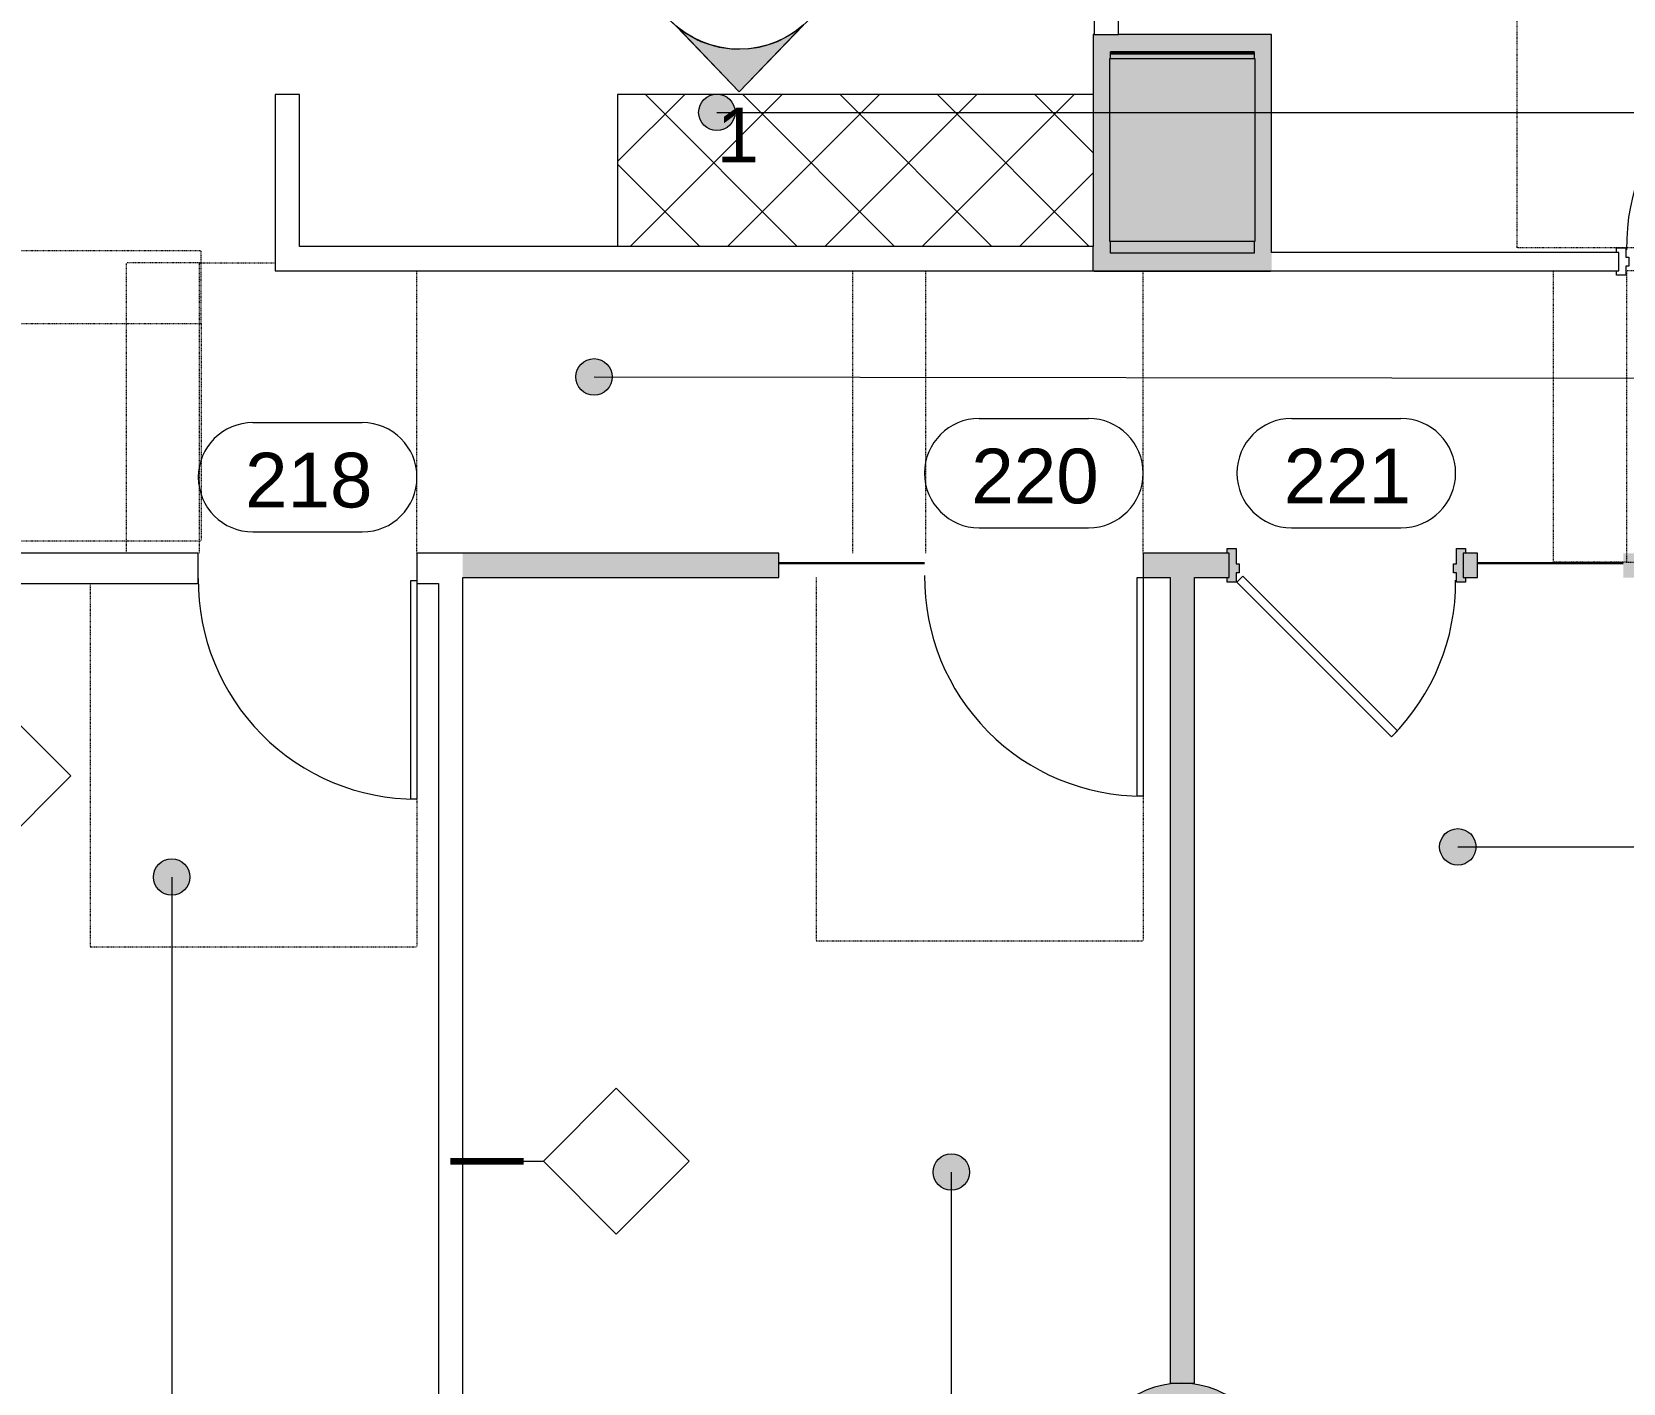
# Model space of a CAD drawing. Header units: inches. Extents: x 842 to 2283, y -57 to 1824.
# Drawn here: x 1819 to 2081, y 98 to 320.4 of the extents above; entities that cross this region are included whole.
import ezdxf

# ---------------------------------------------------------------- set-up
doc = ezdxf.new("R2010")
doc.units = ezdxf.units.IN
doc.header["$MEASUREMENT"] = 0
doc.linetypes.add('Dash 1_32_', pattern=[0.0625, 0.03125, -0.03125])
doc.linetypes.add('MN - Dash 1_32_', pattern=[0.0625, 0.03125, -0.03125])
for name, color, linetype, lineweight in [('A-AREA-IDEN', 2, 'Continuous', 9), ('A-DOOR', 31, 'Continuous', 13), ('A-DOOR-IDEN', 31, 'Continuous', 9), ('A-GENM', 13, 'Dash 1_32_', 9), ('A-GLAZ', 151, 'Continuous', 13), ('A-WALL', 113, 'Continuous', 9), ('A-WALL-IDEN', 211, 'Continuous', 9), ('A-WALL-PATT', 111, 'Continuous', 13), ('G-ANNO-SYMB', 111, 'Continuous', 9), ('I-WALL', 2, 'Continuous', 13), ('Orbis - Background_dwg', 8, 'Continuous', 9), ('Orbis_BB$0$A-Wall-Exst', 7, 'Continuous', 9), ('Orbis_BB$0$TI_Grid_E957150$0$S-02-COLS-CONC', 50, 'Continuous', 50), ('Orbis_BB$0$TI_Grid_E957150$0$S-04-COLS-CONC', 50, 'Continuous', 50), ('Orbis_BB$0$TI_Grid_E957150$0$S-05-COLS-CONC', 50, 'Continuous', 50), ('Orbis_BB$0$TI_Grid_E957150$0$S-06-COLS-CONC', 50, 'Continuous', 50), ('Orbis_BB$0$TI_Grid_E957150$0$S-07-COLS-CONC', 50, 'Continuous', 50), ('Orbis_BB$0$TI_Grid_E957150$0$S-08-COLS-CONC', 50, 'Continuous', 50), ('Orbis_BB$0$TI_Grid_E957150$0$S-09-COLS-CONC', 50, 'Continuous', 50), ('Orbis_BB$0$TI_Grid_E957150$0$S-11-COLS-CONC', 50, 'Continuous', 50), ('Orbis_BB$0$TI_Grid_E957150$0$S-12-COLS-CONC', 50, 'Continuous', 50), ('Orbis_BB$0$TI_Grid_E957150$0$S-P1-COLS-CONC', 50, 'Continuous', 50), ('Orbis_BB$0$TI_Grid_E957150$0$S-P4-COLS-CONC', 50, 'Continuous', 50), ('Q-CASE', 31, 'Continuous', 13), ('S-COLS', 52, 'Continuous', 13)]:
    doc.layers.add(name, color=color, linetype=linetype, lineweight=lineweight)
doc.styles.add('Swis721 Lt BT', font='swissl.ttf', dxfattribs={"height": 9})

# ---------------------------------------------------------------- blocks, each defined once
blk = doc.blocks.new('Concrete-Rectangular-Column - 24 x 30-6914152-Level XX  CONSTRUCTION')
at = {"layer": 'S-COLS', "lineweight": 9}
blk.add_hatch(color=7, dxfattribs=at).paths.add_polyline_path([(12, -15), (12, 15), (-12, 15), (-12, -15)], flags=0)
at = {"layer": 'S-COLS', "color": 8, "lineweight": 20}
for p, q in [((12, 15), (-12, 15)), ((-12, 15), (-12, -15)), ((12, -15), (12, 15)), ((-12, -15), (12, -15))]:
    blk.add_line(p, q, dxfattribs=at)
blk = doc.blocks.new('Concrete-Round-Column - 30_-6914671-Level XX  CONSTRUCTION')
at = {"layer": 'S-COLS', "lineweight": 9}
blk.add_hatch(color=7, dxfattribs=at).paths.add_polyline_path([(0, -15), (2.62, -14.77), (5.13, -14.1), (7.5, -12.99), (9.64, -11.49), (11.49, -9.64), (12.99, -7.5), (14.1, -5.13), (14.77, -2.6), (15, 0), (14.77, 2.6), (14.1, 5.13), (12.99, 7.5), (11.49, 9.64), (9.64, 11.49), (7.49, 13), (5.13, 14.1), (2.6, 14.77), (-0.01, 15), (-2.6, 14.77), (-5.13, 14.1), (-7.5, 12.99), (-9.64, 11.49), (-11.49, 9.64), (-12.99, 7.5), (-14.1, 5.13), (-14.77, 2.6), (-15, 0), (-14.77, -2.6), (-14.1, -5.13), (-12.99, -7.5), (-11.49, -9.64), (-9.64, -11.49), (-7.5, -12.99), (-5.13, -14.1), (-2.38, -14.79)], flags=0)
at = {"layer": 'S-COLS', "color": 8, "lineweight": 20}
for start, end in [(360, 180), (180, 360)]:
    blk.add_arc((0, 0), 15, start, end, dxfattribs=at)
blk = doc.blocks.new('Door - Glass Single - Full Rail - Short Handle-7263213-Level XX  CONSTRUCTION')
at = {"layer": 'A-DOOR', "lineweight": 20}
for p, q in [((17, -2), (18, -2)), ((17, -38), (17, -2)), ((18, -2), (18, -38)), ((18, -38), (17, -38))]:
    blk.add_line(p, q, dxfattribs=at)
at = {"layer": 'A-DOOR', "lineweight": 9}
blk.add_arc((18, -2), 36, 179.5, 270, dxfattribs=at)
at = {"layer": 'A-GENM'}
for p, q in [((-17.81, 49.31), (-29.81, 49.31)), ((-29.81, 1.5), (-29.81, 49.31)), ((-17.81, 49.31), (18, 49.31)), ((-17.81, 1.5), (-17.81, 49.31)), ((18, 1.5), (18, 49.31)), ((17.97, 1.5), (18, 1.5)), ((-35.81, -1.5), (-35.81, -61.31)), ((17.97, -1.5), (18, -1.5)), ((18, -1.5), (18, -61.31)), ((-35.81, -61.31), (18, -61.31))]:
    blk.add_line(p, q, dxfattribs=at)
blk = doc.blocks.new('Door - Single - Solid Door-7325350-Level XX  CONSTRUCTION')
at = {"layer": 'A-DOOR'}
h = blk.add_hatch(color=250, dxfattribs=at)
h.paths.add_polyline_path([(-15.63, -2.84), (-14.13, -2.84), (-14.13, -1.34), (-13.63, -1.34), (-13.63, 0.16), (-14.13, 0.16), (-14.13, 2.66), (-15.63, 2.66), (-15.63, 1.91), (-15.26, 1.91), (-15.26, -2.09), (-15.63, -2.09)], flags=0)
h.paths.add_polyline_path([(23.62, -2.84), (23.62, -2.09), (23.24, -2.09), (23.24, 1.91), (23.62, 1.91), (23.62, 2.66), (22.12, 2.66), (22.12, 0.16), (21.62, 0.16), (21.62, -1.34), (22.12, -1.34), (22.12, -2.84), (23.24, -2.84)], flags=0)
at = {"layer": 'A-DOOR', "color": 8, "lineweight": 20}
for p, q in [((-15.63, 2.66), (-14.13, 2.66)), ((-15.63, 1.91), (-15.63, 2.66)), ((-14.13, 2.66), (-14.13, 0.16)), ((22.12, 2.66), (23.62, 2.66)), ((22.12, 0.16), (22.12, 2.66)), ((23.62, 2.66), (23.62, 1.91)), ((-14.13, 0.16), (-13.63, 0.16)), ((-13.63, 0.16), (-13.63, -1.34)), ((21.62, 0.16), (22.12, 0.16)), ((21.62, -1.34), (21.62, 0.16)), ((-15.63, -2.84), (-15.63, -2.09)), ((-14.13, -1.34), (-14.13, -2.84)), ((-13.63, -1.34), (-14.13, -1.34)), ((-13.03, -1.87), (-14.01, -2.84)), ((12.42, -27.32), (-13.03, -1.87)), ((22.12, -1.34), (21.62, -1.34)), ((22.12, -2.84), (22.12, -1.34)), ((23.62, -2.09), (23.62, -2.84)), ((-14.13, -2.84), (-15.63, -2.84)), ((-14.01, -2.84), (11.45, -28.29)), ((23.62, -2.84), (22.12, -2.84)), ((11.45, -28.29), (12.42, -27.32))]:
    blk.add_line(p, q, dxfattribs=at)
at = {"layer": 'A-DOOR', "lineweight": 9}
blk.add_arc((-14.01, -2.84), 36, 315, 0.5, dxfattribs=at)
blk = doc.blocks.new('Door - Glass Single - Full Rail - Short Handle-7276038-Level XX  CONSTRUCTION')
at = {"layer": 'A-DOOR', "lineweight": 20}
for p, q in [((17, -2), (18, -2)), ((17, -38), (17, -2)), ((18, -2.5), (18, -38)), ((18, -38), (17, -38))]:
    blk.add_line(p, q, dxfattribs=at)
at = {"layer": 'A-DOOR', "lineweight": 9}
blk.add_arc((18, -2), 36, 179.5, 270, dxfattribs=at)
at = {"layer": 'A-GENM'}
for p, q in [((-17.81, 50.31), (-29.81, 50.31)), ((-29.81, 2.5), (-29.81, 50.31)), ((-17.81, 50.31), (-5.32, 50.31)), ((-17.81, 2.5), (-17.81, 50.31)), ((18, 2.5), (18, 49)), ((17.97, 2.5), (18, 2.5)), ((-35.81, -2.5), (-35.81, -62.31)), ((17.97, -2.5), (18, -2.5)), ((18, -2.5), (18, -62.31)), ((-35.81, -62.31), (18, -62.31))]:
    blk.add_line(p, q, dxfattribs=at)
blk = doc.blocks.new('Door - Glass Single - Full Rail - Short Handle-7277379-Level XX  CONSTRUCTION')
at = {"layer": 'A-DOOR', "lineweight": 20}
for p, q in [((17, -2), (18, -2)), ((17, -38), (17, -2)), ((18, -2), (18, -38)), ((18, -38), (17, -38))]:
    blk.add_line(p, q, dxfattribs=at)
at = {"layer": 'A-DOOR', "lineweight": 9}
blk.add_arc((18, -2), 36, 179.5, 270, dxfattribs=at)
at = {"layer": 'A-GENM'}
for p, q in [((-29.81, 2), (-29.81, 48.5)), ((-17.81, 2), (-17.81, 48.5)), ((18, 2), (18, 48.5)), ((17.97, 2), (18, 2)), ((-35.81, -2), (-35.81, -61.81)), ((17.97, -2), (18, -2)), ((18, -2), (18, -61.81)), ((-35.81, -61.81), (18, -61.81))]:
    blk.add_line(p, q, dxfattribs=at)
blk = doc.blocks.new('Frameless opening with glazing - 24_ x 84_-7276195-Level XX  CONSTRUCTION')
at = {"layer": 'A-GLAZ', "lineweight": 30}
blk.add_line((-13.5, -0.375), (10.5, -0.375), dxfattribs=at)
blk = doc.blocks.new('C-Counter Top - ADJ HEIGHT-7313565-Level XX  CONSTRUCTION')
at = {"layer": 'Q-CASE', "lineweight": 9}
h = blk.add_hatch(dxfattribs=at)
h.set_pattern_fill('FP2_4', color=256, style=0, pattern_type=2)
h.set_pattern_definition([(45, (-1962.701, -310.093), (-8.01223, 8.01223), []), (135, (-1962.701, -310.093), (-8.01223, -8.01223), [])])
h.paths.add_polyline_path([(-20.97, -25), (30.99, -25), (30.99, 0), (-47.26, 0), (-47.26, -25)], flags=0)
for p, q in [((30.99, 0), (-47.26, 0)), ((-47.26, 0), (-47.26, -25))]:
    blk.add_line(p, q, dxfattribs=at)
blk = doc.blocks.new('Door - Single - Solid Door-6976162-Level XX  CONSTRUCTION')
at = {"layer": 'A-DOOR', "linetype": 'MN - Dash 1_32_', "lineweight": 9}
for p, q in [((21.99, 49.41), (-14.01, 49.41)), ((-14.01, 49.41), (-14.01, 1.41)), ((21.99, 49.41), (33.99, 49.41)), ((21.99, 1.41), (21.99, 49.41)), ((33.99, 49.41), (33.99, 1.41)), ((-14.01, 1.41), (21.99, 1.41)), ((-14.01, -61.59), (-14.01, -2.34)), ((-14.01, -2.34), (39.99, -2.34)), ((39.99, -2.34), (39.99, -61.59)), ((39.99, -61.59), (-14.01, -61.59))]:
    blk.add_line(p, q, dxfattribs=at)
at = {"layer": 'A-DOOR', "lineweight": 9}
for p, q in [((-15.63, 2.16), (-14.13, 2.16)), ((-15.63, 1.41), (-15.63, 2.16)), ((-14.13, 2.16), (-14.13, 0.66)), ((-14.13, 0.66), (-13.63, 0.66)), ((-13.63, 0.66), (-13.63, -0.84)), ((21.62, 0.66), (22.12, 0.66)), ((21.62, -0.84), (21.62, 0.66)), ((22.12, 2.16), (23.62, 2.16)), ((22.12, 0.66), (22.12, 2.16)), ((23.62, 2.16), (23.62, 1.41)), ((-15.63, -2.34), (-15.63, -1.59)), ((-14.13, -2.34), (-15.63, -2.34)), ((-14.13, -0.84), (-14.13, -2.34)), ((-13.63, -0.84), (-14.13, -0.84)), ((22.12, -0.84), (21.62, -0.84)), ((22.12, -2.34), (22.12, -0.84)), ((23.62, -2.34), (22.12, -2.34)), ((23.62, -1.59), (23.62, -2.34))]:
    blk.add_line(p, q, dxfattribs=at)
at = {"layer": 'A-DOOR'}
for p, q in [((-12.63, -2.34), (-14.01, -2.34)), ((-14.01, -2.34), (-14.01, -38.34)), ((-12.63, -38.34), (-12.63, -2.34)), ((-14.01, -38.34), (-12.63, -38.34))]:
    blk.add_line(p, q, dxfattribs=at)
at = {"layer": 'A-DOOR', "lineweight": 9}
blk.add_arc((-14.01, -2.34), 36, 270, 0.5, dxfattribs=at)
blk = doc.blocks.new('Orbis - Background_dwg__U60-7347740-Level XX  CONSTRUCTION')
at = {"layer": 'Orbis_BB$0$TI_Grid_E957150$0$S-12-COLS-CONC'}
blk.add_line((12728.48, 1122.91), (12704.86, 1122.91), dxfattribs=at)
blk = doc.blocks.new('Orbis - Background_dwg_Orbis_BB-7347761-Level XX  CONSTRUCTION')
at = {"layer": 'Orbis_BB$0$A-Wall-Exst'}
h = blk.add_hatch(color=256, dxfattribs=at)
h.paths.add_polyline_path([(12728.68, 1086.91), (12731.18, 1086.91), (12731.18, 1087.03), (12702.18, 1087.03), (12702.18, 1086.91), (12728.48, 1086.91)], flags=0)
h.paths.add_polyline_path([(12704.86, 1089.9), (12728.48, 1089.9), (12728.48, 1091.91), (12704.86, 1091.91), (12704.86, 1090.03)], flags=0)
h.paths.add_polyline_path([(12728.48, 1121.91), (12728.48, 1123.03), (12704.86, 1123.03), (12704.86, 1121.91), (12706.17, 1121.91)], flags=0)
h.paths.add_polyline_path([(12729.76, 1325.28), (12730.35, 1325.28), (12730.35, 1348.47), (12729.76, 1348.47), (12729.76, 1325.41)], flags=0)
h.paths.add_polyline_path([(12705.76, 1325.28), (12705.76, 1326.09), (12704.97, 1325.28), (12705.24, 1325.28)], flags=0)
h.paths.add_polyline_path([(12729.76, 1351.35), (12733.16, 1351.35), (12733.16, 1351.41), (12702.16, 1351.41), (12702.17, 1351.35), (12705.76, 1351.35)], flags=0)
at = {"layer": 'Orbis_BB$0$A-Wall-Exst', "flags": 128}
blk.add_lwpolyline([(12731.18, 1087.03), (12731.18, 1086.91), (12702.18, 1086.91), (12702.18, 1087.03)], dxfattribs=at)
at = {"layer": 'Orbis_BB$0$TI_Grid_E957150$0$S-02-COLS-CONC'}
blk.add_line((12728.48, 1122.91), (12704.86, 1122.91), dxfattribs=at)
at = {"layer": 'Orbis_BB$0$TI_Grid_E957150$0$S-04-COLS-CONC'}
blk.add_line((12704.86, 1122.91), (12728.48, 1122.91), dxfattribs=at)
at = {"layer": 'Orbis_BB$0$TI_Grid_E957150$0$S-05-COLS-CONC'}
blk.add_line((12704.86, 1122.91), (12728.48, 1122.91), dxfattribs=at)
at = {"layer": 'Orbis_BB$0$TI_Grid_E957150$0$S-06-COLS-CONC'}
blk.add_line((12704.86, 1122.91), (12728.48, 1122.91), dxfattribs=at)
at = {"layer": 'Orbis_BB$0$TI_Grid_E957150$0$S-07-COLS-CONC'}
blk.add_line((12704.86, 1122.91), (12728.48, 1122.91), dxfattribs=at)
at = {"layer": 'Orbis_BB$0$TI_Grid_E957150$0$S-08-COLS-CONC'}
blk.add_line((12728.48, 1122.91), (12704.86, 1122.91), dxfattribs=at)
at = {"layer": 'Orbis_BB$0$TI_Grid_E957150$0$S-09-COLS-CONC'}
blk.add_line((12728.48, 1122.91), (12704.86, 1122.91), dxfattribs=at)
at = {"layer": 'Orbis_BB$0$TI_Grid_E957150$0$S-11-COLS-CONC'}
blk.add_line((12728.48, 1122.91), (12704.86, 1122.91), dxfattribs=at)
at = {"layer": 'Orbis_BB$0$TI_Grid_E957150$0$S-P1-COLS-CONC'}
blk.add_line((12728.48, 1122.91), (12704.86, 1122.91), dxfattribs=at)
at = {"layer": 'Orbis_BB$0$TI_Grid_E957150$0$S-P4-COLS-CONC'}
blk.add_line((12704.86, 1122.91), (12728.48, 1122.91), dxfattribs=at)
blk.add_blockref('Orbis - Background_dwg__U60-7347740-Level XX  CONSTRUCTION', (0, 0))
blk = doc.blocks.new('Orbis - Background_dwg-7329766-Level XX  CONSTRUCTION')
blk.add_blockref('Orbis - Background_dwg_Orbis_BB-7347761-Level XX  CONSTRUCTION', (-10708.29, -805.94))
blk = doc.blocks.new('Elevation - Filled Arrow 2-347888-Level XX  CONSTRUCTION')
at = {"layer": 'G-ANNO-SYMB'}
blk.add_circle((0, 0), 0.1664, dxfattribs=at)
blk = doc.blocks.new('Elevation - Filled Arrow-151867-Level XX  CONSTRUCTION')
at = {"layer": 'G-ANNO-SYMB'}
h = blk.add_hatch(color=256, dxfattribs=at)
edge = h.paths.add_edge_path(flags=0)
edge.add_line((0, 0.2393), (0.1103, 0.1247))
edge.add_arc((-0.0002, -0.0002), 0.1667, 48.498, 130.5571)
edge.add_line((-0.1085, 0.1265), (0, 0.2393))
for p, q in [((0, 0.2393), (-0.1085, 0.1265)), ((-0.1084, 0.1266), (0, 0.2393)), ((0, 0.2393), (-0.1084, 0.1266)), ((0, 0.2393), (0.11, 0.1249)), ((0.1103, 0.1247), (0, 0.2393))]:
    blk.add_line(p, q, dxfattribs=at)
blk.add_arc((-0.0002, -0.0002), 0.1667, 48.498, 130.5571, dxfattribs=at)
blk.add_ellipse((-0.0002, -0.0001), major_axis=(-0.1667, 0), ratio=0.999376, start_param=3.141593, end_param=6.283185, dxfattribs=at)
blk = doc.blocks.new('Door Tag - Door Tag-41184-Level XX  CONSTRUCTION')
at = {"layer": 'A-DOOR-IDEN'}
for p, q in [((-0.09375, 0.09375), (0.09375, 0.09375)), ((-0.09375, -0.09375), (0.09375, -0.09375))]:
    blk.add_line(p, q, dxfattribs=at)
for centre, start, end in [((-0.09375, 0), 90, 270), ((0.09375, 0), 270, 90)]:
    blk.add_arc(centre, 0.09375, start, end, dxfattribs=at)
blk = doc.blocks.new('Wall Tag - 1_4_-62626-Level XX  CONSTRUCTION')
at = {"layer": 'A-WALL-IDEN'}
for p, q in [((-0.125, 0), (0, 0.125)), ((0, 0.125), (0.125, 0)), ((-0.125, 0), (0, -0.125)), ((0, -0.125), (0.125, 0))]:
    blk.add_line(p, q, dxfattribs=at)

msp = doc.modelspace()

# ---------------------------------------------------------------- hatches: boundary and pattern name
at = {"layer": 'A-AREA-IDEN'}
h = msp.add_hatch(color=256, dxfattribs=at)
edge = h.paths.add_edge_path(flags=0)
edge.add_arc((1931.77, 307.15), 3, 0, 360)
h = msp.add_hatch(color=256, dxfattribs=at)
edge = h.paths.add_edge_path(flags=0)
edge.add_arc((1911.55, 263.61), 3, 0, 360)
h = msp.add_hatch(color=256, dxfattribs=at)
edge = h.paths.add_edge_path(flags=0)
edge.add_arc((2053.73, 186.25), 3, 0, 360)
h = msp.add_hatch(color=256, dxfattribs=at)
edge = h.paths.add_edge_path(flags=0)
edge.add_arc((1842.03, 181.28), 3, 0, 360)
h = msp.add_hatch(color=256, dxfattribs=at)
edge = h.paths.add_edge_path(flags=0)
edge.add_arc((1970.36, 132.72), 3, 0, 360)
at = {"layer": 'A-WALL-PATT', "lineweight": 9}
for points in [[(1996.57, 317.09), (2023.07, 317.09), (2023.07, 319.97), (1993.69, 319.97), (1993.69, 317.09), (1996.39, 317.09)], [(1993.69, 283.97), (1996.57, 283.97), (1996.57, 285.97), (1996.39, 285.97), (1996.39, 315.97), (1996.57, 315.97), (1996.57, 317.09), (1993.69, 317.09), (1993.69, 284.32)], [(2020.19, 281.09), (2023.07, 281.09), (2023.07, 317.09), (2020.19, 317.09), (2020.19, 315.97), (2020.39, 315.97), (2020.39, 285.97), (2020.19, 285.97), (2020.19, 283.97)], [(2020.19, 281.09), (2020.19, 283.97), (1993.69, 283.97), (1993.69, 281.09), (1996.57, 281.09)], [(2006.37, 97.98), (2010.37, 97.98), (2010.37, 230.59), (2006.37, 230.59), (2006.37, 97.98)]]:
    msp.add_hatch(color=7, dxfattribs=at).paths.add_polyline_path(points, flags=0)
h = msp.add_hatch(color=7, dxfattribs=at)
h.paths.add_polyline_path([(2056.95, 230.59), (2056.95, 234.59), (2054.62, 234.59), (2054.62, 230.59)], flags=0)
h.paths.add_polyline_path([(2110.89, 230.59), (2123.49, 230.59), (2123.49, 234.59), (2080.95, 234.59), (2080.95, 230.59)], flags=0)
h.paths.add_polyline_path([(1915.44, 230.59), (1941.95, 230.59), (1941.95, 234.59), (1889.95, 234.59), (1889.95, 230.59)], flags=0)
h.paths.add_polyline_path([(2016.12, 230.59), (2016.12, 234.59), (2001.95, 234.59), (2001.95, 230.59), (2010.37, 230.59)], flags=0)

# ---------------------------------------------------------------- linework, layer by layer
at = {"layer": 'A-AREA-IDEN'}
for p, q in [((1931.77, 307.15), (2232.96, 307.15)), ((1911.55, 263.61), (2232.96, 263.25)), ((2053.73, 186.25), (2232.96, 186.25)), ((1842.03, 181.28), (1842.04, -10.78)), ((1970.36, 132.72), (1970.37, -10.78))]:
    msp.add_line(p, q, dxfattribs=at)
for centre in [(1931.77, 307.15), (1911.55, 263.61), (2053.73, 186.25), (1842.03, 181.28), (1970.36, 132.72)]:
    msp.add_circle(centre, 3, dxfattribs=at)
at = {"layer": 'A-WALL', "lineweight": 13}
for p, q in [((1993.88, 319.97), (1997.88, 319.97)), ((1993.69, 281.09), (1993.69, 285.09))]:
    msp.add_line(p, q, dxfattribs=at)
at = {"layer": 'A-WALL-IDEN', "lineweight": 90}
msp.add_line((1887.95, 134.52), (1899.95, 134.52), dxfattribs=at)
at = {"layer": 'A-WALL-IDEN'}
msp.add_line((1887.95, 134.52), (1903.22, 134.52), dxfattribs=at)
at = {"layer": 'I-WALL'}
for p, q in [((1997.88, 319.97), (1997.88, 416.5)), ((1993.88, 370.23), (1993.88, 319.97)), ((1859.09, 310.09), (1859.09, 281.09)), ((1863.09, 310.09), (1859.09, 310.09)), ((1863.09, 285.09), (1863.09, 310.09)), ((1993.69, 285.09), (1863.09, 285.09)), ((2080.24, 284.09), (2023.07, 284.09)), ((2080.24, 281.09), (2080.24, 284.09)), ((1859.09, 281.09), (1993.69, 281.09)), ((2023.07, 281.09), (2080.24, 281.09)), ((1846.41, 234.59), (1799.09, 234.59)), ((1846.41, 229.59), (1846.41, 234.59)), ((1889.95, 234.59), (1882.41, 234.59)), ((1882.41, 234.59), (1882.41, 229.59)), ((1889.95, 56.98), (1889.95, 230.59)), ((1799.09, 229.59), (1846.41, 229.59)), ((1882.41, 229.59), (1885.95, 229.59)), ((1885.95, 229.59), (1885.95, 56.98))]:
    msp.add_line(p, q, dxfattribs=at)
at = {"layer": 'I-WALL', "color": 8, "lineweight": 20}
for p, q in [((1993.88, 319.97), (1993.69, 319.97)), ((1993.69, 319.97), (1993.69, 285.09)), ((2023.07, 319.97), (1997.88, 319.97)), ((2023.07, 284.09), (2023.07, 319.97)), ((1996.57, 317.09), (2020.19, 317.09)), ((1996.57, 315.97), (1996.57, 317.09)), ((2020.19, 317.09), (2020.19, 315.97)), ((1996.57, 283.97), (1996.57, 285.97)), ((2020.19, 285.97), (2020.19, 283.97)), ((2020.19, 283.97), (1996.57, 283.97)), ((1993.69, 281.09), (2023.07, 281.09)), ((1941.95, 234.59), (1889.95, 234.59)), ((1941.95, 230.59), (1941.95, 234.59)), ((2016.12, 234.59), (2001.95, 234.59)), ((2001.95, 234.59), (2001.95, 230.59)), ((2016.12, 230.59), (2016.12, 234.59)), ((2056.95, 234.59), (2054.62, 234.59)), ((2054.62, 234.59), (2054.62, 230.59)), ((2056.95, 230.59), (2056.95, 234.59)), ((1889.95, 230.59), (1941.95, 230.59)), ((2001.95, 230.59), (2006.37, 230.59)), ((2006.37, 230.59), (2006.37, 97.98)), ((2010.37, 97.98), (2010.37, 230.59)), ((2010.37, 230.59), (2016.12, 230.59)), ((2054.62, 230.59), (2056.95, 230.59)), ((2006.37, 97.98), (2010.37, 97.98))]:
    msp.add_line(p, q, dxfattribs=at)

# ---------------------------------------------------------------- block references
at = {"layer": 'A-DOOR'}
for name, p, rotation in [('Door - Single - Solid Door-6976162-Level XX  CONSTRUCTION', (2103.49, 282.5), 180), ('Door - Glass Single - Full Rail - Short Handle-7263213-Level XX  CONSTRUCTION', (1797.59, 254.6), 270)]:
    msp.add_blockref(name, p, dxfattribs=dict(at, rotation=rotation))
for name, p in [('Door - Glass Single - Full Rail - Short Handle-7276038-Level XX  CONSTRUCTION', (1864.41, 232.09)), ('Door - Glass Single - Full Rail - Short Handle-7277379-Level XX  CONSTRUCTION', (1983.95, 232.59)), ('Door - Single - Solid Door-7325350-Level XX  CONSTRUCTION', (2031.38, 232.68))]:
    msp.add_blockref(name, p, dxfattribs=at)
at = {"layer": 'A-DOOR-IDEN', "xscale": 95.99999999999994, "yscale": 95.99999999999994, "zscale": 95.99999999999994}
for p in [(1983.95, 247.77), (2035.37, 247.77), (1864.41, 247.09)]:
    msp.add_blockref('Door Tag - Door Tag-41184-Level XX  CONSTRUCTION', p, dxfattribs=at)
at = {"layer": 'A-GLAZ', "rotation": 180}
for p in [(1952.45, 232.59), (2067.45, 232.59)]:
    msp.add_blockref('Frameless opening with glazing - 24_ x 84_-7276195-Level XX  CONSTRUCTION', p, dxfattribs=at)
at = {"layer": 'A-WALL-IDEN', "xscale": 95.99999999999994, "yscale": 95.99999999999994, "zscale": 95.99999999999994}
for p in [(1813.43, 197.93), (1915.22, 134.52)]:
    msp.add_blockref('Wall Tag - 1_4_-62626-Level XX  CONSTRUCTION', p, dxfattribs=at)
at = {"layer": 'G-ANNO-SYMB', "xscale": 95.99999999999994, "yscale": 95.99999999999994, "zscale": 95.99999999999994}
msp.add_blockref('Elevation - Filled Arrow 2-347888-Level XX  CONSTRUCTION', (1935.46, 333.51), dxfattribs=at)
at = {"layer": 'G-ANNO-SYMB', "extrusion": (0, 0, -1), "xscale": 95.99999999999994, "yscale": 95.99999999999994, "zscale": 95.99999999999994, "rotation": 180}
msp.add_blockref('Elevation - Filled Arrow-151867-Level XX  CONSTRUCTION', (-1935.46, 333.51), dxfattribs=at)
at = {"layer": 'Orbis - Background_dwg', "color": 7}
msp.add_blockref('Orbis - Background_dwg-7329766-Level XX  CONSTRUCTION', (0, 0), dxfattribs=at)
at = {"layer": 'Q-CASE', "lineweight": 9}
msp.add_blockref('C-Counter Top - ADJ HEIGHT-7313565-Level XX  CONSTRUCTION', (1962.7, 310.09), dxfattribs=at)
at = {"layer": 'S-COLS', "lineweight": 9}
for name, p in [('Concrete-Rectangular-Column - 24 x 30-6914152-Level XX  CONSTRUCTION', (2008.39, 300.97)), ('Concrete-Round-Column - 30_-6914671-Level XX  CONSTRUCTION', (2008.25, 82.98))]:
    msp.add_blockref(name, p, dxfattribs=at)

# ---------------------------------------------------------------- texts
at = {"layer": 'A-DOOR-IDEN', "char_height": 9, "width": 24.543, "attachment_point": 1, "style": 'Swis721 Lt BT'}
for s, insert in [('220', (1973.65, 251.79)), ('221', (2025.07, 251.79)), ('218', (1854.11, 251.12))]:
    msp.add_mtext(s, dxfattribs=dict(at, insert=insert))
at = {"layer": 'G-ANNO-SYMB', "insert": (1931.73, 307.9), "char_height": 9, "width": 8.181, "attachment_point": 1, "style": 'Swis721 Lt BT'}
msp.add_mtext('1', dxfattribs=at)

doc.saveas('drawing.dxf')
